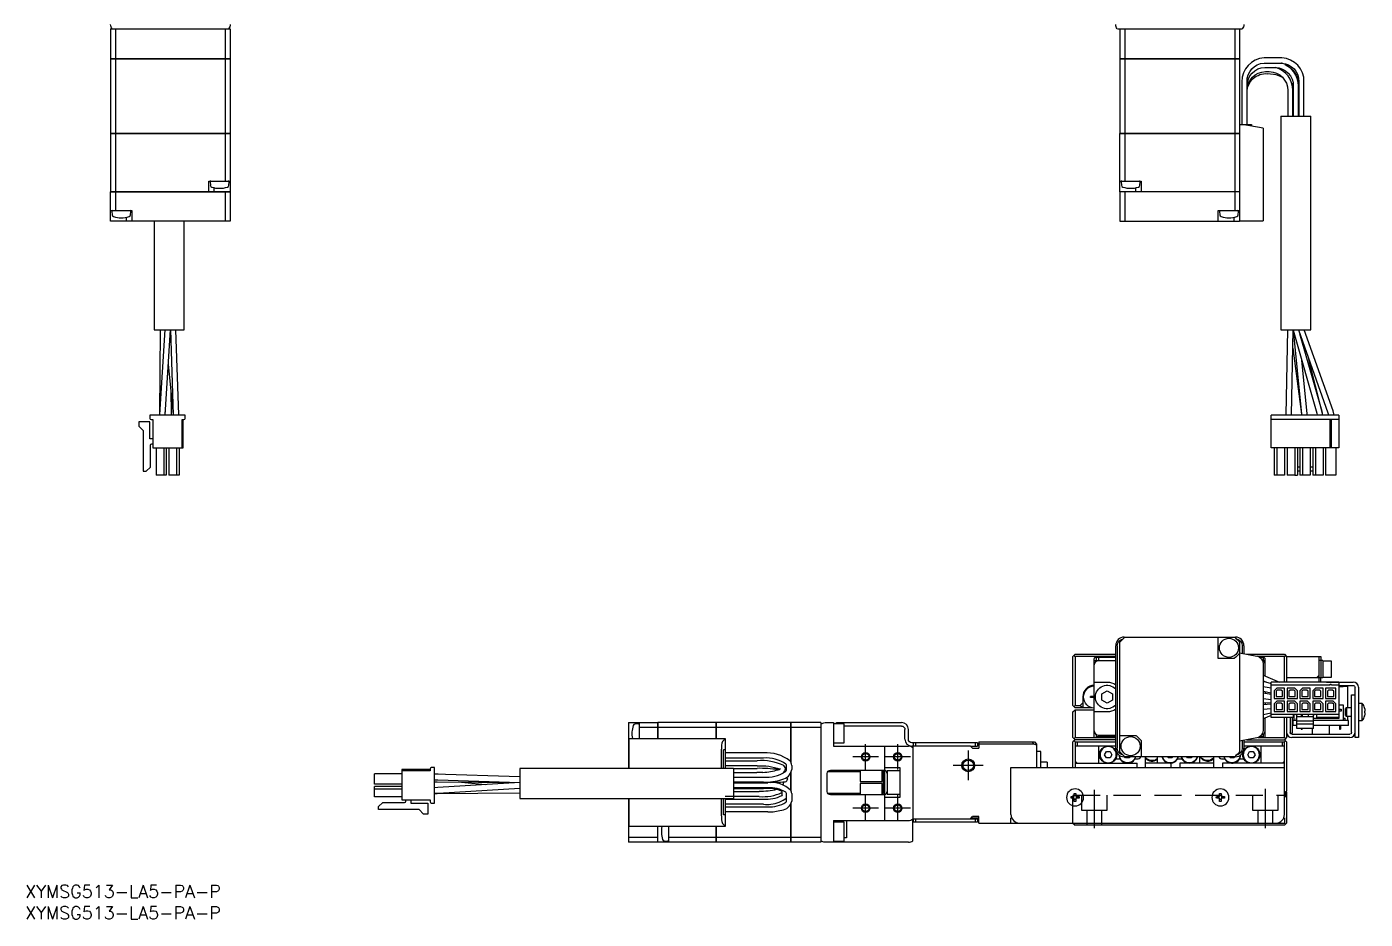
# Model space of a CAD drawing. Extents: x 0 to 695, y -8 to 408.
# Drawn here: x 0.4 to 313.6, y -8 to 200.8 of the extents above; entities that cross this region are included whole.
import ezdxf

# ---------------------------------------------------------------- set-up
doc = ezdxf.new("R2010")
doc.units = 0
doc.header["$LTSCALE"] = 0.5
doc.linetypes.add('CENTER', pattern=[50.8, 31.75, -6.35, 6.35, -6.35])
doc.linetypes.add('DASHED', pattern=[19.05, 12.7, -6.35])
for name, color, linetype in [('MSM_CENTER', 1, 'CENTER'), ('MSM_CONTINUOUS', 7, 'CONTINUOUS'), ('MSM_DASHED', 4, 'DASHED'), ('MSM_NARROW', 5, 'CONTINUOUS'), ('MSM_PART_NUMBER', 7, 'CONTINUOUS')]:
    doc.layers.add(name, color=color, linetype=linetype)
doc.styles.get("Standard").update_dxf_attribs({"font": 'txt.shx', "height": 1, "bigfont": 'bigfont.shx'})

msp = doc.modelspace()

# ---------------------------------------------------------------- linework, layer by layer
at = {"layer": 'MSM_CENTER'}
for p, q in [((196.67, 27), (196.67, 33)), ((204.17, 27), (204.17, 33)), ((220.67, 31.5), (220.67, 24.5)), ((199.67, 30), (193.67, 30)), ((207.17, 30), (201.17, 30)), ((224.17, 28), (217.17, 28)), ((250.17, 22.3), (250.17, 13.3)), ((290.17, 22.5), (290.17, 13.3)), ((196.67, 15), (196.67, 21)), ((204.17, 15), (204.17, 21)), ((199.67, 18), (193.67, 18)), ((207.17, 18), (201.17, 18))]:
    msp.add_line(p, q, dxfattribs=at)
at = {"layer": 'MSM_CONTINUOUS'}
for p, q in [((20, 200.32), (20, 193.33)), ((20, 200.32), (48, 200.32)), ((21.15, 200.32), (21.15, 193.33)), ((46.84, 200.32), (46.84, 193.33)), ((48, 200.32), (48, 193.33)), ((255.56, 200.32), (284.79, 200.32)), ((256.17, 200.32), (256.17, 193.33)), ((257.33, 200.32), (257.33, 193.33)), ((283.02, 200.32), (283.02, 193.33)), ((284.17, 200.32), (284.17, 193.33)), ((20, 193.33), (48, 193.33)), ((20, 193.32), (20, 175.83)), ((48, 193.32), (20, 193.32)), ((20.01, 193.32), (20.01, 193.33)), ((21.15, 193.32), (21.15, 175.83)), ((21.16, 193.32), (21.16, 193.33)), ((46.83, 193.32), (46.83, 193.33)), ((46.84, 193.32), (46.84, 175.83)), ((47.99, 193.32), (47.99, 193.33)), ((48, 193.32), (48, 175.83)), ((256.17, 193.33), (284.17, 193.33)), ((256.17, 193.32), (256.17, 175.83)), ((284.17, 193.32), (256.17, 193.32)), ((256.18, 193.32), (256.18, 193.33)), ((257.33, 193.32), (257.33, 175.83)), ((257.34, 193.32), (257.34, 193.33)), ((283.01, 193.32), (283.01, 193.33)), ((283.02, 193.32), (283.02, 175.83)), ((284.16, 193.32), (284.16, 193.33)), ((284.17, 193.32), (284.17, 155.32)), ((294.02, 193.52), (289.93, 193.52)), ((289.93, 192.32), (294.02, 192.32)), ((290.08, 191.32), (292.56, 191.32)), ((294.02, 192.31), (293.98, 192.32)), ((284.72, 187.92), (284.72, 177.92)), ((285.92, 177.92), (285.92, 187.92)), ((290.23, 190.32), (291.11, 190.32)), ((290.69, 189.85), (292.07, 189.72)), ((298.02, 187.92), (298.02, 179.92)), ((299.22, 179.92), (299.22, 187.92)), ((285.92, 185.44), (285.93, 185.68)), ((295.42, 185.92), (295.42, 179.92)), ((296.57, 187.63), (296.56, 187.66)), ((296.56, 187.66), (296.57, 187.63)), ((296.62, 186.92), (296.57, 187.63)), ((296.57, 187.63), (296.72, 186.42)), ((296.62, 179.92), (296.62, 186.92)), ((296.72, 186.92), (296.72, 179.92)), ((297.92, 179.92), (297.92, 186.92)), ((293.82, 179.92), (300.82, 179.92)), ((293.82, 179.92), (293.82, 129.92)), ((300.82, 129.92), (300.82, 179.92)), ((20, 175.83), (48, 175.83)), ((20, 175.82), (20, 162.22)), ((48, 175.82), (20, 175.82)), ((20.01, 175.82), (20.01, 175.83)), ((21.15, 175.82), (21.15, 162.22)), ((21.16, 175.82), (21.16, 175.83)), ((46.83, 175.82), (46.83, 175.83)), ((46.84, 175.82), (46.84, 164.72)), ((47.99, 175.82), (47.99, 175.83)), ((48, 175.82), (48, 162.22)), ((256.17, 175.83), (284.17, 175.83)), ((284.17, 175.82), (256.17, 175.82)), ((256.17, 162.22), (256.17, 175.82)), ((256.18, 175.82), (256.18, 175.83)), ((257.33, 175.82), (257.33, 164.72)), ((257.34, 175.82), (257.34, 175.83)), ((283.01, 175.82), (283.01, 175.83)), ((283.02, 175.82), (283.02, 162.22)), ((284.16, 175.82), (284.16, 175.83)), ((284.17, 177.92), (286.97, 177.92)), ((289.67, 177.06), (284.77, 177.92)), ((286.97, 177.92), (286.97, 177.53)), ((289.67, 177.06), (289.67, 155.42)), ((43, 164.72), (48, 164.72)), ((43, 162.22), (43, 164.72)), ((43.27, 164.5), (43.34, 163.74)), ((44.25, 162.22), (44.25, 163.15)), ((47.66, 163.74), (47.73, 164.5)), ((256.17, 164.72), (261.17, 164.72)), ((256.44, 164.5), (256.51, 163.74)), ((259.92, 162.22), (259.92, 163.15)), ((260.84, 163.74), (260.9, 164.5)), ((261.17, 164.72), (261.17, 162.22)), ((20, 162.22), (48, 162.22)), ((48, 162.21), (20, 162.21)), ((20, 155.32), (20, 162.21)), ((20.01, 162.22), (20.01, 162.21)), ((21.15, 162.21), (21.15, 157.82)), ((21.16, 162.22), (21.16, 162.21)), ((46.83, 162.22), (46.83, 162.21)), ((46.84, 162.21), (46.84, 155.32)), ((47.99, 162.22), (47.99, 162.21)), ((48, 162.21), (48, 155.32)), ((284.17, 162.22), (256.17, 162.22)), ((256.17, 162.21), (256.17, 155.32)), ((284.17, 162.21), (256.17, 162.21)), ((256.18, 162.22), (256.18, 162.21)), ((257.33, 162.21), (257.33, 155.32)), ((257.34, 162.22), (257.34, 162.21)), ((283.01, 162.22), (283.01, 162.21)), ((283.02, 162.21), (283.02, 157.82)), ((284.16, 162.22), (284.16, 162.21)), ((20, 157.82), (25, 157.82)), ((20.27, 157.61), (20.34, 156.85)), ((24.66, 156.85), (24.73, 157.61)), ((25, 157.82), (25, 155.32)), ((279.17, 157.82), (284.17, 157.82)), ((279.17, 155.32), (279.17, 157.82)), ((279.44, 157.61), (279.51, 156.85)), ((283.84, 156.85), (283.9, 157.61)), ((48, 155.32), (20, 155.32)), ((23.75, 155.32), (23.75, 156.26)), ((30.23, 155.32), (30.23, 129.92)), ((37.23, 129.92), (37.23, 155.32)), ((256.17, 155.32), (284.17, 155.32)), ((282.92, 155.32), (282.92, 156.26)), ((284.17, 155.42), (289.67, 155.42)), ((30.23, 129.92), (37.23, 129.92)), ((31.6, 129.92), (31.45, 110.25)), ((32.7, 129.92), (31.46, 110.12)), ((32.76, 110.04), (34, 129.9)), ((34, 129.92), (34.65, 109.99)), ((35.94, 110.04), (35.3, 129.92)), ((293.82, 129.92), (300.82, 129.92)), ((295.37, 129.92), (294.98, 110.03)), ((296.28, 110), (296.67, 129.92)), ((296.67, 129.84), (302.21, 110.41)), ((296.68, 129.8), (298.64, 110.2)), ((297.93, 129.92), (304.82, 110.52)), ((303.46, 110.77), (298.27, 128.98)), ((306.05, 110.95), (299.31, 129.92)), ((296.59, 125.62), (298.64, 110.16)), ((299.94, 110.33), (298.7, 122.74)), ((303.5, 110.68), (300.39, 122.99)), ((33.49, 121.77), (34.62, 110.2)), ((34.11, 115.44), (34.14, 110.59)), ((29.19, 109.92), (29.19, 109.2)), ((37.47, 109.92), (29.19, 109.92)), ((31.45, 110.25), (31.45, 109.92)), ((31.46, 110.12), (31.45, 109.92)), ((32.75, 109.92), (32.76, 110.04)), ((32.76, 109.92), (32.8, 110.7)), ((34.14, 110.59), (34.15, 109.92)), ((34.62, 110.2), (34.64, 109.92)), ((34.65, 109.99), (34.65, 109.92)), ((35.95, 109.92), (35.94, 110.04)), ((37.47, 109.2), (37.47, 109.92)), ((307.42, 109.92), (291.57, 109.92)), ((291.57, 102.27), (291.57, 109.92)), ((294.98, 110.03), (294.97, 109.92)), ((296.27, 109.92), (296.28, 110.07)), ((296.27, 109.92), (296.28, 110)), ((298.64, 110.2), (298.66, 109.92)), ((299.97, 109.92), (299.94, 110.33)), ((302.21, 110.41), (302.32, 109.92)), ((303.63, 109.92), (303.46, 110.77)), ((303.64, 109.92), (303.5, 110.68)), ((304.82, 110.52), (304.99, 109.92)), ((304.82, 110.52), (304.99, 109.92)), ((306.31, 109.92), (306.05, 110.95)), ((307.42, 109.92), (307.42, 102.27)), ((29.15, 108.37), (26.62, 108.37)), ((26.62, 108.37), (26.62, 107.37)), ((26.62, 107.37), (27.64, 106.35)), ((29.15, 104.52), (29.15, 108.37)), ((29.49, 108.9), (29.9, 108.9)), ((29.9, 108.9), (29.9, 102.27)), ((36.76, 102.27), (36.76, 108.9)), ((36.76, 108.9), (37.17, 108.9)), ((37.01, 102.27), (37.01, 108.9)), ((307.42, 108.9), (291.57, 108.9)), ((305.34, 102.27), (305.34, 108.9)), ((305.64, 102.27), (305.64, 108.9)), ((27.64, 106.35), (27.64, 96.81)), ((29.9, 104.37), (29.3, 104.37)), ((29.34, 97.81), (29.34, 102.94)), ((29.62, 103.22), (29.9, 103.22)), ((29.9, 102.27), (37.01, 102.27)), ((30.63, 102.27), (30.63, 95.92)), ((32.43, 102.27), (32.43, 95.92)), ((33.03, 102.27), (33.03, 95.92)), ((33.63, 102.27), (33.63, 95.92)), ((35.43, 102.27), (35.43, 95.92)), ((36.03, 102.27), (36.03, 95.92)), ((307.42, 102.27), (291.57, 102.27)), ((292.29, 102.27), (292.29, 95.92)), ((292.89, 102.27), (292.89, 95.92)), ((294.69, 102.27), (294.69, 95.92)), ((295.29, 102.27), (295.29, 95.92)), ((297.09, 102.27), (297.09, 95.92)), ((297.69, 102.27), (297.69, 95.92)), ((298.29, 102.27), (298.29, 95.92)), ((298.89, 102.27), (298.89, 95.92)), ((300.69, 102.27), (300.69, 95.92)), ((301.29, 102.27), (301.29, 95.92)), ((301.89, 102.27), (301.89, 95.92)), ((303.69, 102.27), (303.69, 95.92)), ((304.29, 102.27), (304.29, 95.92)), ((306.69, 102.27), (306.69, 95.92)), ((28.34, 96.81), (29.34, 97.81)), ((298.29, 97.81), (297.69, 97.81)), ((301.29, 97.81), (300.69, 97.81)), ((27.64, 96.81), (28.34, 96.81)), ((33.03, 95.92), (30.63, 95.92)), ((36.03, 95.92), (33.63, 95.92)), ((292.89, 95.92), (292.29, 95.92)), ((294.69, 95.92), (292.89, 95.92)), ((297.09, 95.92), (295.29, 95.92)), ((297.09, 95.92), (297.69, 95.92)), ((298.29, 96.81), (297.69, 96.81)), ((298.89, 95.92), (298.29, 95.92)), ((300.69, 95.92), (298.89, 95.92)), ((301.29, 96.81), (300.69, 96.81)), ((301.89, 95.92), (301.29, 95.92)), ((303.69, 95.92), (301.89, 95.92)), ((306.69, 95.92), (304.29, 95.92)), ((256.17, 31.15), (256.17, 56.84)), ((257.17, 58), (283.17, 58)), ((279.17, 53), (279.17, 58)), ((284.17, 56.85), (284.17, 31.15)), ((245.67, 54), (245.17, 53.5)), ((245.17, 42), (245.17, 53.5)), ((245.67, 53.5), (245.42, 53.75)), ((245.67, 54), (255.17, 54)), ((245.67, 53.5), (245.67, 42)), ((255.17, 53.5), (245.67, 53.5)), ((250.67, 53.5), (250.17, 53)), ((250.67, 52.5), (250.67, 53.3)), ((250.67, 53.3), (255.17, 53.3)), ((251.17, 53.3), (251.17, 52.5)), ((255.17, 32), (255.17, 56)), ((255.56, 32), (255.56, 56)), ((284.17, 54.3), (288.19, 53.59)), ((284.79, 56), (284.79, 54.19)), ((285.17, 56), (285.17, 54.12)), ((285.87, 54), (294.67, 54)), ((294.67, 53.5), (288.52, 53.5)), ((288.9, 53.3), (289.67, 53.3)), ((289.17, 53.06), (289.17, 53.3)), ((290.17, 53), (289.67, 53.5)), ((289.67, 53.3), (289.67, 52.5)), ((294.67, 54), (295.17, 53.5)), ((294.92, 53.75), (294.67, 53.5)), ((294.67, 47.47), (294.67, 53.5)), ((295.17, 53.5), (303.17, 53.5)), ((295.17, 53.5), (295.17, 47.47)), ((302.67, 53.5), (302.67, 47.47)), ((303.17, 53.5), (303.17, 52.5)), ((250.17, 34.5), (250.17, 53)), ((250.17, 52.5), (251.17, 52.5)), ((251.17, 52.5), (255.17, 52.5)), ((282.92, 53), (279.17, 53)), ((289.54, 52.5), (290.17, 52.5)), ((289.67, 51.82), (289.67, 36.18)), ((290.17, 48.89), (290.17, 53)), ((303.67, 52.5), (302.67, 52.5)), ((303.17, 52.5), (303.17, 48.5)), ((303.67, 52.5), (303.67, 48.5)), ((305.67, 52.4), (303.67, 52.4)), ((305.67, 48.6), (305.67, 52.4)), ((250.17, 47.5), (253.17, 47.5)), ((289.67, 49.1), (293.52, 47.47)), ((289.67, 47.73), (291.57, 47.12)), ((289.69, 47.79), (290.31, 47.53)), ((290.17, 47.57), (290.17, 47.59)), ((307.42, 47.47), (291.57, 47.47)), ((291.57, 39.19), (291.57, 47.47)), ((303.67, 48.5), (295.17, 48.5)), ((302.67, 49), (302.17, 48.5)), ((303.17, 47.47), (303.17, 48.5)), ((303.67, 48.6), (305.67, 48.6)), ((304.47, 47.47), (304.47, 47.5)), ((304.47, 47.5), (310.77, 47.5)), ((307.42, 47.47), (307.42, 39)), ((247.47, 44), (247.47, 41.5)), ((249.27, 43.86), (249.27, 44.15)), ((250.07, 44.15), (249.27, 44.15)), ((250.07, 43.86), (249.27, 43.86)), ((249.8, 44.15), (249.8, 43.86)), ((250.13, 45), (250.17, 45)), ((250.13, 44.21), (250.13, 45)), ((250.17, 44.46), (250.13, 44.47)), ((251.92, 44.72), (253.17, 45.44)), ((251.92, 43.28), (251.92, 44.72)), ((253.17, 45.44), (254.42, 44.72)), ((254.42, 44.72), (254.42, 43.28)), ((289.67, 46.48), (291.59, 46.11)), ((291.57, 44.89), (289.67, 45.26)), ((291.57, 44.6), (289.67, 44.88)), ((290.17, 45.16), (290.17, 44.8)), ((290.17, 45), (290.22, 45)), ((290.22, 44.8), (290.22, 45)), ((305.34, 46.76), (291.57, 46.76)), ((292.89, 46.03), (292.29, 45.43)), ((292.29, 45.43), (292.29, 43.63)), ((292.96, 45.58), (292.71, 45.33)), ((292.71, 45.33), (292.71, 44.08)), ((292.71, 44.08), (294.18, 44.08)), ((294.69, 46.03), (292.89, 46.03)), ((293.93, 45.58), (292.96, 45.58)), ((294.18, 45.33), (293.93, 45.58)), ((294.18, 44.08), (294.18, 45.33)), ((294.69, 43.63), (294.69, 46.03)), ((295.29, 46.03), (295.29, 43.63)), ((297.09, 46.03), (295.29, 46.03)), ((295.96, 45.58), (295.71, 45.33)), ((295.71, 45.33), (295.71, 44.08)), ((295.71, 44.08), (297.18, 44.08)), ((296.93, 45.58), (295.96, 45.58)), ((297.18, 45.33), (296.93, 45.58)), ((297.09, 46.03), (297.69, 45.43)), ((297.18, 44.08), (297.18, 45.33)), ((297.69, 43.63), (297.69, 45.43)), ((298.89, 46.03), (298.29, 45.43)), ((298.29, 45.43), (298.29, 43.63)), ((298.96, 45.58), (298.71, 45.33)), ((298.71, 45.33), (298.71, 44.08)), ((298.71, 44.08), (300.18, 44.08)), ((300.69, 46.03), (298.89, 46.03)), ((299.93, 45.58), (298.96, 45.58)), ((300.18, 45.33), (299.93, 45.58)), ((300.18, 44.08), (300.18, 45.33)), ((300.69, 43.63), (300.69, 46.03)), ((301.89, 46.03), (301.29, 45.43)), ((301.29, 45.43), (301.29, 43.63)), ((301.96, 45.58), (301.71, 45.33)), ((301.71, 45.33), (301.71, 44.08)), ((301.71, 44.08), (303.18, 44.08)), ((303.69, 46.03), (301.89, 46.03)), ((302.93, 45.58), (301.96, 45.58)), ((303.18, 45.33), (302.93, 45.58)), ((303.18, 44.08), (303.18, 45.33)), ((303.69, 43.63), (303.69, 46.03)), ((304.29, 46.03), (304.29, 43.63)), ((306.69, 46.03), (304.29, 46.03)), ((304.96, 45.58), (304.71, 45.33)), ((304.71, 45.33), (304.71, 44.08)), ((304.71, 44.08), (306.18, 44.08)), ((305.93, 45.58), (304.96, 45.58)), ((305.34, 46.76), (305.34, 46.86)), ((305.64, 46.86), (305.64, 46.76)), ((307.42, 46.76), (305.64, 46.76)), ((306.18, 45.33), (305.93, 45.58)), ((306.18, 44.08), (306.18, 45.33)), ((306.69, 43.63), (306.69, 46.03)), ((307.42, 46.7), (310.67, 46.7)), ((307.62, 46.5), (307.42, 46.5)), ((308.42, 46.4), (307.42, 46.4)), ((307.62, 46.4), (307.62, 46.5)), ((308.42, 46.5), (308.42, 46.4)), ((308.42, 46.5), (309.42, 46.5)), ((309.42, 46.5), (309.42, 41.5)), ((310.37, 44.5), (311.17, 44.5)), ((310.37, 35.7), (310.37, 44.5)), ((311.17, 34.5), (311.17, 46.2)), ((311.97, 46.3), (311.97, 34.5)), ((245.17, 42), (245.67, 41.5)), ((245.17, 40.5), (245.67, 41)), ((245.42, 41.75), (245.67, 42)), ((245.67, 42), (246.87, 42)), ((249.56, 41.5), (245.67, 41.5)), ((245.67, 41), (245.67, 34.5)), ((245.67, 41), (250.17, 41)), ((247.47, 42.6), (246.87, 42)), ((246.87, 42), (247.47, 41.58)), ((250.13, 43), (250.13, 43.8)), ((250.17, 43.54), (250.13, 43.53)), ((250.13, 43), (250.17, 43)), ((253.17, 42.56), (251.92, 43.28)), ((254.42, 43.28), (253.17, 42.56)), ((289.67, 43.66), (291.57, 43.39)), ((291.57, 42.63), (289.67, 42.59)), ((289.67, 42.27), (291.57, 42.43)), ((291.57, 41.22), (289.67, 41.06)), ((290.17, 42.6), (290.17, 42.31)), ((292.29, 43.63), (294.69, 43.63)), ((292.29, 42.43), (292.89, 43.03)), ((292.29, 42.43), (292.29, 40.63)), ((292.96, 42.58), (292.71, 42.33)), ((292.71, 42.33), (292.71, 41.08)), ((292.71, 41.08), (294.18, 41.08)), ((294.69, 43.03), (292.89, 43.03)), ((293.93, 42.58), (292.96, 42.58)), ((294.18, 42.33), (293.93, 42.58)), ((294.18, 41.08), (294.18, 42.33)), ((294.69, 40.63), (294.69, 43.03)), ((295.29, 43.63), (297.69, 43.63)), ((295.29, 43.03), (295.29, 40.63)), ((297.09, 43.03), (295.29, 43.03)), ((295.96, 42.58), (295.71, 42.33)), ((295.71, 42.33), (295.71, 41.08)), ((295.71, 41.08), (297.18, 41.08)), ((296.93, 42.58), (295.96, 42.58)), ((297.18, 42.33), (296.93, 42.58)), ((297.69, 42.43), (297.09, 43.03)), ((297.18, 41.08), (297.18, 42.33)), ((297.69, 40.63), (297.69, 42.43)), ((298.29, 43.63), (300.69, 43.63)), ((298.29, 43.03), (298.29, 40.63)), ((300.09, 43.03), (298.29, 43.03)), ((298.96, 42.58), (298.71, 42.33)), ((298.71, 42.33), (298.71, 41.08)), ((298.71, 41.08), (300.18, 41.08)), ((299.93, 42.58), (298.96, 42.58)), ((300.18, 42.33), (299.93, 42.58)), ((300.69, 42.43), (300.09, 43.03)), ((300.18, 41.08), (300.18, 42.33)), ((300.69, 40.63), (300.69, 42.43)), ((301.29, 43.63), (303.69, 43.63)), ((301.29, 43.03), (301.29, 40.63)), ((303.09, 43.03), (301.29, 43.03)), ((301.96, 42.58), (301.71, 42.33)), ((301.71, 42.33), (301.71, 41.08)), ((301.71, 41.08), (303.18, 41.08)), ((302.93, 42.58), (301.96, 42.58)), ((303.18, 42.33), (302.93, 42.58)), ((303.69, 42.43), (303.09, 43.03)), ((303.18, 41.08), (303.18, 42.33)), ((303.69, 40.63), (303.69, 42.43)), ((304.29, 43.63), (306.69, 43.63)), ((304.29, 43.03), (304.29, 40.63)), ((306.09, 43.03), (304.29, 43.03)), ((304.96, 42.58), (304.71, 42.33)), ((304.71, 42.33), (304.71, 41.08)), ((304.71, 41.08), (306.18, 41.08)), ((305.93, 42.58), (304.96, 42.58)), ((306.18, 42.33), (305.93, 42.58)), ((306.69, 42.43), (306.09, 43.03)), ((306.18, 41.08), (306.18, 42.33)), ((306.69, 40.63), (306.69, 42.43)), ((307.42, 42.2), (308.42, 42.2)), ((307.42, 41.15), (307.92, 41.15)), ((307.92, 41.15), (307.92, 40.65)), ((308.42, 42.2), (308.42, 38.5)), ((309.17, 41.5), (308.97, 41.3)), ((308.97, 39.7), (308.97, 41.3)), ((309.17, 41.5), (309.17, 39.5)), ((310.37, 41.5), (309.17, 41.5)), ((312.87, 42.5), (311.97, 42.5)), ((312.87, 38.5), (312.87, 42.5)), ((313.43, 41.43), (313.43, 41.45)), ((141.17, 38), (141.17, 27.23)), ((141.17, 38), (148.06, 38)), ((143.47, 37.73), (142.7, 37.66)), ((143.67, 38), (143.67, 34.3)), ((148.06, 34.3), (148.06, 38)), ((148.07, 37.99), (148.06, 37.99)), ((148.07, 38), (148.07, 34.3)), ((161.67, 38), (148.07, 38)), ((161.67, 34.3), (161.67, 38)), ((161.67, 37.99), (161.68, 37.99)), ((161.68, 38), (161.68, 34.3)), ((179.17, 38), (161.68, 38)), ((179.17, 28.73), (179.17, 38)), ((179.17, 37.99), (179.18, 37.99)), ((186.17, 38), (179.18, 38)), ((179.18, 38), (179.18, 28.71)), ((186.17, 38), (186.17, 10)), ((187.17, 38), (189.17, 38)), ((189.17, 38), (189.17, 32.5)), ((191.67, 37.75), (189.17, 37.75)), ((189.87, 37.75), (189.87, 38)), ((189.87, 38), (205.07, 38)), ((190.37, 38), (190.37, 37.75)), ((191.67, 33.25), (191.67, 37.75)), ((245.17, 34.5), (245.17, 40.5)), ((253.17, 40.5), (250.17, 40.5)), ((291.57, 40.25), (289.67, 39.83)), ((291.57, 39.7), (289.67, 38.9)), ((290.17, 34.5), (290.17, 39.11)), ((307.42, 39.9), (291.57, 39.9)), ((296.76, 39.19), (291.57, 39.19)), ((292.29, 40.63), (294.69, 40.63)), ((294.67, 34.5), (294.67, 39.19)), ((295.17, 39.19), (295.17, 34.5)), ((295.29, 40.63), (297.69, 40.63)), ((295.97, 39.19), (295.97, 35.7)), ((296.47, 39.19), (296.47, 35.5)), ((296.67, 37.3), (296.67, 38.5)), ((297.56, 38.5), (296.67, 38.5)), ((296.76, 39.19), (296.76, 39.9)), ((296.92, 38.5), (296.92, 39.9)), ((297.47, 38.5), (297.47, 39.05)), ((297.47, 39.05), (297.56, 39.05)), ((297.56, 36.62), (297.56, 39.65)), ((301.42, 39.34), (297.56, 39.34)), ((301.42, 38.34), (297.56, 38.34)), ((301.42, 37.64), (297.56, 37.64)), ((298.29, 40.63), (300.69, 40.63)), ((298.67, 39.34), (298.67, 39.9)), ((298.92, 39.34), (298.92, 39.9)), ((300.32, 39.34), (300.32, 39.9)), ((301.29, 40.63), (303.69, 40.63)), ((301.42, 36.62), (301.42, 39.65)), ((307.42, 39), (301.42, 39)), ((309.67, 38.5), (301.42, 38.5)), ((302.22, 39.19), (302.22, 39.9)), ((307.42, 39.19), (302.22, 39.19)), ((304.29, 40.63), (306.69, 40.63)), ((307.92, 40.65), (307.42, 40.65)), ((308.42, 39.05), (308.88, 39.05)), ((308.88, 38.5), (308.88, 39.05)), ((308.97, 39.7), (309.17, 39.5)), ((309.17, 39.5), (310.37, 39.5)), ((309.42, 39.5), (309.42, 38.5)), ((309.67, 37.3), (309.67, 38.5)), ((311.97, 38.5), (312.87, 38.5)), ((313.43, 40.7), (313.56, 40.7)), ((313.43, 40.3), (313.43, 40.7)), ((313.56, 40.3), (313.43, 40.3)), ((313.43, 39.55), (313.43, 39.57)), ((148.06, 36.85), (143.67, 36.85)), ((148.07, 36.84), (148.06, 36.84)), ((161.67, 36.85), (148.07, 36.85)), ((161.67, 36.84), (161.68, 36.84)), ((179.17, 36.85), (161.68, 36.85)), ((179.17, 36.84), (179.18, 36.84)), ((186.17, 36.85), (179.18, 36.85)), ((205.07, 37.2), (191.67, 37.2)), ((205.87, 34.1), (205.87, 36.4)), ((206.67, 34.1), (206.67, 36.4)), ((245.67, 34), (245.17, 34.5)), ((245.42, 34.25), (245.67, 34.5)), ((245.67, 34.5), (255.17, 34.5)), ((250.17, 35.5), (250.37, 35.5)), ((250.67, 34.7), (250.67, 35.23)), ((255.17, 34.7), (250.67, 34.7)), ((251.17, 35.1), (251.17, 34.7)), ((251.17, 35.1), (255.17, 35.1)), ((256.17, 35), (259.92, 35)), ((288.52, 34.5), (294.67, 34.5)), ((289.67, 34.7), (288.9, 34.7)), ((289.17, 34.7), (289.17, 34.94)), ((289.67, 35.23), (289.67, 34.7)), ((289.97, 35.5), (290.17, 35.5)), ((294.67, 34.5), (294.92, 34.25)), ((295.17, 34.5), (294.67, 34)), ((296.03, 35.5), (296.47, 35.5)), ((296.37, 35.3), (309.97, 35.3)), ((309.97, 34.5), (296.37, 34.5)), ((297.56, 37.3), (296.67, 37.3)), ((301.42, 36.62), (297.56, 36.62)), ((298.55, 36.62), (298.55, 36.5)), ((298.55, 36.5), (298.8, 36.5)), ((298.8, 36.62), (298.8, 36.5)), ((301.17, 36.62), (301.17, 35.3)), ((309.67, 37.3), (301.42, 37.3)), ((305.17, 35.3), (305.17, 37.3)), ((307.55, 37.3), (307.55, 36.5)), ((307.55, 36.5), (307.8, 36.5)), ((307.8, 37.3), (307.8, 36.5)), ((311.97, 34.5), (311.17, 34.5)), ((141.27, 34.25), (141.17, 34.25)), ((141.27, 34.3), (141.27, 27.23)), ((141.27, 34.3), (163.77, 34.3)), ((162.91, 27.23), (162.91, 31.82)), ((163.17, 33.59), (163.77, 34.19)), ((163.39, 27.23), (163.39, 31.6)), ((163.77, 31.6), (163.39, 31.6)), ((163.77, 34.3), (163.77, 27.23)), ((189.17, 33.25), (191.67, 33.25)), ((189.17, 32.5), (206.67, 32.5)), ((201.17, 26.87), (201.17, 32.5)), ((222.87, 33.3), (207.47, 33.3)), ((221.17, 32.5), (207.47, 32.5)), ((207.67, 32.5), (207.67, 15.5)), ((207.87, 32.5), (207.87, 33.3)), ((208.37, 33.3), (208.37, 32.5)), ((221.17, 32.5), (222.87, 32.5)), ((221.67, 32), (221.17, 32.5)), ((221.67, 32), (223.17, 32)), ((222.37, 32.5), (222.37, 33.3)), ((222.87, 33.3), (222.87, 32.5)), ((223.17, 33.5), (223.17, 32)), ((223.17, 33.5), (236.17, 33.5)), ((236.06, 33), (223.17, 33)), ((236.06, 33), (235.56, 33.5)), ((236.67, 32.69), (236.06, 33)), ((236.17, 33.5), (236.67, 33)), ((236.67, 33), (236.67, 27.5)), ((245.67, 34), (245.17, 33.5)), ((245.17, 27.5), (245.17, 33.5)), ((245.67, 33.5), (245.42, 33.75)), ((255.17, 34), (245.67, 34)), ((245.67, 33.5), (255.17, 33.5)), ((245.67, 33.5), (245.67, 27.5)), ((255.17, 32.5), (245.67, 32.5)), ((246.17, 33.5), (246.17, 32.5)), ((251.17, 32.5), (251.17, 28.5)), ((255.24, 31.5), (255.16, 31.5)), ((261.17, 33.75), (261.17, 30)), ((288.19, 34.41), (284.17, 33.7)), ((284.79, 33.81), (284.79, 32)), ((285.19, 31.5), (285.11, 31.5)), ((285.17, 33.88), (285.17, 32)), ((285.17, 33.5), (294.67, 33.5)), ((294.67, 32.5), (285.17, 32.5)), ((285.87, 34), (294.67, 34)), ((289.17, 32.5), (289.17, 28.5)), ((294.17, 32.5), (294.17, 33.5)), ((295.17, 33.5), (294.67, 34)), ((294.92, 33.75), (294.67, 33.5)), ((294.67, 16.5), (294.67, 33.5)), ((295.17, 33.5), (295.17, 22)), ((172.77, 30.9), (163.77, 30.9)), ((172.77, 29.7), (163.77, 29.7)), ((163.77, 29.1), (171.29, 29.1)), ((237.67, 31.25), (236.67, 31.25)), ((237.67, 27.5), (237.67, 31.25)), ((239.17, 28.75), (237.67, 28.75)), ((239.17, 28.75), (239.17, 27.5)), ((246.17, 28.5), (245.67, 29)), ((245.67, 28.5), (260.17, 28.5)), ((252.56, 30.5), (252.99, 31.25)), ((252.99, 29.75), (252.56, 30.5)), ((252.99, 31.25), (253.86, 31.25)), ((253.86, 29.75), (252.99, 29.75)), ((253.86, 31.25), (254.29, 30.5)), ((254.29, 30.5), (253.86, 29.75)), ((255.16, 29.5), (256.19, 29.5)), ((283.17, 30), (257.17, 30)), ((257.49, 29.75), (257.35, 30)), ((258.36, 29.75), (257.49, 29.75)), ((258.5, 30), (258.36, 29.75)), ((259.66, 29.5), (260.17, 29.5)), ((260.17, 27.5), (260.17, 28.5)), ((262.17, 27.5), (262.17, 30)), ((268.17, 28.5), (262.17, 28.5)), ((264.87, 30), (264.87, 28.5)), ((267.49, 29.75), (267.35, 30)), ((268.36, 29.75), (267.49, 29.75)), ((268.17, 27.5), (268.17, 28.5)), ((268.5, 30), (268.36, 29.75)), ((269.66, 29.5), (270.69, 29.5)), ((270.17, 28.5), (270.17, 27.5)), ((278.17, 28.5), (270.17, 28.5)), ((271.99, 29.75), (271.85, 30)), ((272.86, 29.75), (271.99, 29.75)), ((273, 30), (272.86, 29.75)), ((274.87, 28.5), (274.87, 30)), ((278.17, 27.5), (278.17, 30)), ((280.17, 29.5), (280.69, 29.5)), ((280.17, 28.5), (280.17, 27.5)), ((294.67, 28.5), (280.17, 28.5)), ((281.99, 29.75), (281.85, 30)), ((282.86, 29.75), (281.99, 29.75)), ((283, 30), (282.86, 29.75)), ((284.16, 29.5), (285.19, 29.5)), ((286.06, 30.5), (286.49, 31.25)), ((286.49, 29.75), (286.06, 30.5)), ((286.49, 31.25), (287.36, 31.25)), ((287.36, 29.75), (286.49, 29.75)), ((287.36, 31.25), (287.79, 30.5)), ((287.79, 30.5), (287.36, 29.75)), ((294.67, 29), (294.17, 28.5)), ((81.77, 23.63), (81.77, 26.03)), ((88.12, 26.03), (81.77, 26.03)), ((88.12, 27.01), (88.12, 19.9)), ((94.75, 27.01), (88.12, 27.01)), ((94.75, 26.76), (88.12, 26.76)), ((94.75, 27.17), (94.75, 26.76)), ((95.77, 27.47), (95.05, 27.47)), ((95.77, 19.19), (95.77, 27.47)), ((95.89, 25.94), (95.77, 25.95)), ((96.61, 25.92), (95.77, 25.94)), ((115.77, 25.3), (95.89, 25.94)), ((115.77, 27.23), (115.77, 20.23)), ((165.77, 27.23), (115.77, 27.23)), ((171.29, 27.9), (163.77, 27.9)), ((165.77, 27.3), (171.32, 27.3)), ((165.77, 27.23), (165.77, 20.23)), ((165.77, 26.35), (171.22, 26.35)), ((165.77, 25.25), (172.77, 25.25)), ((171.19, 26.35), (171.24, 26.35)), ((176.65, 27.17), (176.71, 27.33)), ((177.84, 26.92), (177.77, 26.72)), ((177.85, 26.96), (177.84, 26.92)), ((178.17, 26.98), (178.17, 27.95)), ((178.21, 25.17), (178.34, 24.99)), ((179.17, 26.32), (179.17, 22.12)), ((179.18, 22.1), (179.18, 26.35)), ((179.37, 27.95), (179.37, 27)), ((187.67, 21.9), (187.67, 26.1)), ((195.37, 26.5), (187.78, 26.5)), ((188.47, 26.9), (200.87, 26.9)), ((195.37, 26.9), (195.37, 24.25)), ((200.57, 24.25), (200.57, 26.9)), ((200.87, 26.5), (200.57, 26.5)), ((200.87, 21.5), (200.87, 26.5)), ((201.07, 26.3), (200.87, 26.5)), ((201.07, 26.88), (201.07, 21.12)), ((201.08, 26.87), (201.17, 26.84)), ((201.17, 26.87), (201.08, 26.87)), ((201.17, 27.5), (204.67, 27.5)), ((201.67, 26.75), (201.67, 21.25)), ((204.67, 26.75), (201.67, 26.75)), ((204.67, 27.5), (204.67, 20.5)), ((230.67, 16.5), (230.67, 27.5)), ((230.67, 27.5), (294.67, 27.5)), ((88.12, 23.63), (81.77, 23.63)), ((81.77, 20.63), (81.77, 23.03)), ((88.12, 23.03), (81.77, 23.03)), ((88.12, 22.43), (81.77, 22.43)), ((95.77, 24.64), (96.57, 24.62)), ((95.77, 24.15), (96.44, 24.14)), ((96.55, 22.8), (95.77, 22.76)), ((96.44, 24.14), (115.76, 24)), ((115.76, 24), (96.55, 22.8)), ((96.57, 24.62), (115.77, 24)), ((96.64, 21.5), (115.77, 22.7)), ((101.3, 24.11), (107.62, 23.49)), ((172.77, 24.05), (165.77, 24.05)), ((165.77, 23.95), (173.77, 23.95)), ((173.77, 22.75), (165.77, 22.75)), ((172.77, 22.5), (165.77, 22.5)), ((174.83, 22.57), (172.77, 22.5)), ((177.37, 23.64), (177.32, 23.41)), ((177.37, 24.13), (177.37, 24.08)), ((177.37, 24.08), (177.37, 23.67)), ((177.37, 23.67), (177.37, 23.64)), ((178.34, 24.99), (178.37, 24.79)), ((195.37, 24.25), (200.57, 24.25)), ((200.57, 23.75), (195.37, 23.75)), ((195.37, 23.75), (195.37, 21.1)), ((200.57, 21.1), (200.57, 23.75)), ((294.67, 22), (294.92, 21.75)), ((294.67, 21.5), (295.17, 22)), ((88.12, 20.63), (81.77, 20.63)), ((82.66, 18.34), (83.66, 19.34)), ((83.66, 19.34), (88.79, 19.34)), ((88.12, 19.9), (94.75, 19.9)), ((89.07, 19.62), (89.07, 19.9)), ((90.22, 19.9), (90.22, 19.3)), ((90.37, 19.15), (94.22, 19.15)), ((94.22, 19.15), (94.22, 16.62)), ((94.75, 19.9), (94.75, 19.49)), ((95.05, 19.19), (95.77, 19.19)), ((95.77, 21.46), (96.64, 21.5)), ((95.77, 21.45), (96.38, 21.45)), ((95.77, 21.45), (96.11, 21.45)), ((96.11, 21.45), (115.77, 21.6)), ((115.77, 20.23), (165.77, 20.23)), ((141.17, 20.23), (141.17, 10)), ((141.27, 20.23), (141.27, 13.7)), ((162.91, 16.18), (162.91, 20.23)), ((163.39, 16.4), (163.39, 20.23)), ((171.77, 20.7), (163.77, 20.7)), ((163.77, 20.23), (163.77, 13.7)), ((163.77, 20.1), (172.77, 20.1)), ((172.77, 18.9), (163.77, 18.9)), ((165.77, 21.9), (171.77, 21.9)), ((177.17, 21.06), (177.17, 21.79)), ((178.17, 19.65), (178.17, 21.4)), ((179.17, 10), (179.17, 19.03)), ((179.18, 19.05), (179.18, 10)), ((179.37, 21.4), (179.37, 19.65)), ((187.78, 21.5), (195.37, 21.5)), ((200.87, 21.1), (188.47, 21.1)), ((200.57, 21.5), (200.87, 21.5)), ((200.87, 21.5), (201.07, 21.7)), ((201.16, 21.15), (201.08, 21.13)), ((201.17, 21.13), (201.08, 21.13)), ((201.17, 15.1), (201.17, 21.13)), ((204.67, 20.5), (201.17, 20.5)), ((201.67, 21.25), (204.67, 21.25)), ((244.74, 20.7), (245.47, 20.7)), ((245.47, 20.3), (244.74, 20.3)), ((245.47, 20.7), (245.47, 21.43)), ((245.47, 19.57), (245.47, 20.3)), ((245.87, 21.43), (245.87, 20.7)), ((245.87, 20.7), (246.6, 20.7)), ((245.87, 20.3), (245.87, 19.57)), ((246.6, 20.3), (245.87, 20.3)), ((278.74, 20.7), (279.47, 20.7)), ((279.47, 20.3), (278.74, 20.3)), ((279.47, 20.7), (279.47, 21.43)), ((279.47, 19.57), (279.47, 20.3)), ((279.87, 21.43), (279.87, 20.7)), ((279.87, 20.7), (280.6, 20.7)), ((279.87, 20.3), (279.87, 19.57)), ((280.6, 20.3), (279.87, 20.3)), ((294.67, 21.4), (294.77, 21.4)), ((295.17, 21.2), (294.67, 21.2)), ((294.67, 20.5), (295.17, 21)), ((294.67, 21), (295.17, 21)), ((295.07, 21.9), (295.07, 21.7)), ((295.07, 21.8), (295.17, 21.7)), ((295.17, 21.7), (295.17, 14.5)), ((82.66, 17.64), (82.66, 18.34)), ((92.2, 17.64), (82.66, 17.64)), ((93.22, 16.62), (92.2, 17.64)), ((94.22, 16.62), (93.22, 16.62)), ((163.77, 16.4), (163.39, 16.4)), ((163.77, 18.3), (173.77, 18.3)), ((173.77, 17.1), (163.77, 17.1)), ((221.17, 15.5), (221.67, 16)), ((221.42, 15.75), (223.17, 15.75)), ((223.17, 16), (221.67, 16)), ((223.17, 14.5), (223.17, 16)), ((230.67, 14.5), (230.67, 15.7)), ((294.67, 15.7), (294.67, 14.5)), ((163.77, 13.7), (141.27, 13.7)), ((148.06, 10), (148.06, 13.7)), ((148.07, 10), (148.07, 13.7)), ((150.57, 13.7), (150.57, 10)), ((161.67, 10), (161.67, 13.7)), ((161.68, 13.7), (161.68, 10)), ((163.77, 13.81), (163.17, 14.41)), ((189.17, 15.1), (206.67, 15.1)), ((189.17, 15.1), (189.17, 10)), ((191.67, 14.75), (189.17, 14.75)), ((191.67, 10.25), (191.67, 14.75)), ((192.17, 15.1), (192.17, 11.05)), ((207.67, 15.5), (222.87, 15.5)), ((207.67, 10.38), (207.67, 15.48)), ((207.87, 14.7), (207.87, 15.5)), ((222.87, 14.7), (207.87, 14.7)), ((208.37, 15.5), (208.37, 14.7)), ((222.37, 14.7), (222.37, 15.5)), ((222.87, 15.5), (222.87, 14.7)), ((223.17, 14.5), (294.67, 14.5)), ((245.17, 14.5), (245.67, 14)), ((245.67, 14.5), (245.42, 14.25)), ((294.67, 14), (245.67, 14)), ((294.92, 14.25), (294.67, 14.5)), ((294.67, 14), (295.17, 14.5)), ((148.06, 11.15), (141.17, 11.15)), ((148.06, 10), (141.17, 10)), ((148.07, 11.15), (148.06, 11.15)), ((148.07, 10.01), (148.06, 10.01)), ((161.67, 10), (148.07, 10)), ((149.59, 10.34), (150.36, 10.27)), ((161.67, 11.15), (150.57, 11.15)), ((161.67, 11.15), (161.68, 11.15)), ((161.67, 10.01), (161.68, 10.01)), ((179.17, 11.15), (161.68, 11.15)), ((179.17, 10), (161.68, 10)), ((179.17, 11.15), (179.18, 11.15)), ((179.17, 10.01), (179.18, 10.01)), ((186.17, 11.15), (179.18, 11.15)), ((186.17, 10), (179.18, 10)), ((206.67, 10), (187.17, 10)), ((189.17, 10.25), (191.67, 10.25)), ((192.17, 11.05), (191.67, 11.05))]:
    msp.add_line(p, q, dxfattribs=at)
for centre, radius in [((281.67, 55.5), 2.23), ((258.67, 32.5), 2.23), ((253.42, 30.5), 2), ((286.92, 30.5), 2), ((196.67, 30), 0.783), ((204.17, 30), 0.783), ((220.67, 28), 1.23), ((196.67, 18), 0.783), ((204.17, 18), 0.783)]:
    msp.add_circle(centre, radius, dxfattribs=at)
at = {"layer": 'MSM_CONTINUOUS', "extrusion": (0, 0, -1)}
for centre, radius in [((-253.42, 30.5), 1.9), ((-286.92, 30.5), 1.9), ((-245.67, 20.5), 2), ((-279.67, 20.5), 2)]:
    msp.add_circle(centre, radius, dxfattribs=at)
for centre, radius, start, end in [((-21.5, 201.32), 1.5, 318.1897, 0), ((-46.5, 201.32), 1.5, 180, 221.8103), ((-256.67, 201.32), 1.5, 318.1897, 0), ((-283.67, 201.32), 1.5, 180, 221.8103), ((-290.14, 188.11), 4.22, 357.4296, 87.1458), ((-290.21, 187.04), 4.29, 358.4433, 88.358), ((-292.44, 187.03), 4.29, 91.6879, 181.5108), ((-293.81, 188.1), 4.22, 92.931, 182.4936), ((-292.58, 187.03), 5.45, 113.9954, 178.8909), ((-290.28, 185.96), 4.36, 359.4143, 89.4108), ((-290.31, 185.47), 4.39, 359.8692, 94.9179), ((-291.07, 185.96), 4.36, 90.6063, 180.5686), ((-291.69, 185.37), 4.37, 95.0458, 127.0419), ((-29.3, 104.52), 0.15, 270, 0), ((-29.62, 102.94), 0.28, 0, 90), ((-257.17, 56), 1.62, 0, 80.2833), ((-270.17, 44), 19, 42.5364, 47.4636), ((-270.17, 44), 19, 132.5364, 137.4626), ((-283.17, 56), 1.62, 99.7264, 180), ((-270.13, 67.05), 19, 222.3336, 227.6664), ((-287.87, 51.82), 1.8, 100, 180), ((-253.17, 44), 3.5, 90, 124.8499), ((-305.49, 46.86), 0.15, 0, 180), ((-250.27, 44), 2.6, 272.2042, 87.7958), ((-250.07, 44.21), 0.06, 180, 270), ((-250.07, 43.8), 0.06, 90, 180), ((-253.17, 44), 2.75, 223.3418, 136.6582), ((-287.17, 44), 2.75, 155.38, 161.7789), ((-310.67, 46.2), 0.5, 90, 180), ((-253.17, 44), 3.5, 235.1501, 270), ((-187.17, 36.5), 1.5, 48.1897, 90), ((-297.31, 39.65), 0.25, 90, 180), ((-301.67, 39.65), 0.25, 0, 90), ((-205.07, 36.4), 0.8, 90, 180), ((-247.13, 20.95), 19, 132.3336, 137.6664), ((-287.87, 36.18), 1.8, 180, 260), ((-296.37, 35.7), 0.4, 270, 0), ((-309.97, 35.7), 0.4, 180, 270), ((-207.47, 34.1), 0.8, 270, 0), ((-257.17, 32), 1.62, 279.7266, 0), ((-283.17, 32), 1.62, 180, 260.2637), ((-257.92, 30.5), 1.9, 195.2576, 355.7768), ((-270.17, 44), 19, 312.5374, 317.4636), ((-263.67, 31), 1.9, 230.8333, 322.1364), ((-267.92, 30.5), 1.9, 195.2576, 344.7425), ((-272.42, 30.5), 1.9, 195.2576, 344.7425), ((-276.67, 31), 1.9, 217.8636, 328.2431), ((-282.42, 30.5), 1.9, 184.2233, 344.7425), ((-270.17, 44), 19, 222.5374, 227.4626), ((-171.98, 51.62), 25.29, 268.5191, 271.6777), ((-172.06, 14.14), 13.78, 86.7908, 109.3093), ((-188.47, 26.1), 0.8, 0, 90), ((-200.87, 26.1), 0.8, 90, 105.1266), ((-172.2, 37.69), 15.8, 256.5872, 271.5576), ((-173.25, 10.56), 13.5, 87.9949, 95.1375), ((-188.47, 21.9), 0.8, 270, 0), ((-200.87, 21.9), 0.8, 254.8734, 270), ((-245.67, 20.5), 0.95, 347.8468, 12.1532), ((-245.67, 20.5), 0.95, 77.8468, 102.1532), ((-245.67, 20.5), 0.95, 257.8468, 282.1532), ((-245.67, 20.5), 0.95, 167.8468, 192.1532), ((-279.67, 20.5), 0.95, 347.8468, 12.1532), ((-279.67, 20.5), 0.95, 77.8468, 102.1532), ((-279.67, 20.5), 0.95, 257.8468, 282.1532), ((-279.67, 20.5), 0.95, 167.8468, 192.1532), ((-187.17, 11.5), 1.5, 270, 311.8103)]:
    msp.add_arc(centre, radius, start, end, dxfattribs=at)
at = {"layer": 'MSM_CONTINUOUS'}
for centre, radius, start, end in [((290.13, 188.11), 5.41, 92.1863, 182.0343), ((291.04, 185.95), 5.59, 359.7079, 74.0346), ((293.82, 188.12), 5.41, 357.9067, 87.8727), ((292.36, 187), 5.57, 359.2277, 72.6191), ((43.47, 164.52), 0.2, 90, 185), ((43.83, 163.78), 0.5, 185, 252.3708), ((45.5, 169.02), 6, 252.3708, 287.6292), ((47.17, 163.78), 0.5, 287.6292, 355), ((47.53, 164.52), 0.2, 355, 90), ((256.64, 164.52), 0.2, 90, 185), ((257.01, 163.78), 0.5, 185, 252.3708), ((258.67, 169.02), 6, 252.3708, 287.6292), ((260.34, 163.78), 0.5, 287.6292, 355), ((260.71, 164.52), 0.2, 355, 90), ((20.47, 157.63), 0.2, 108.1949, 185), ((20.83, 156.89), 0.5, 185, 252.3708), ((24.17, 156.89), 0.5, 287.6292, 355), ((24.53, 157.63), 0.2, 355, 71.8051), ((279.64, 157.63), 0.2, 108.1949, 185), ((280.01, 156.89), 0.5, 185, 252.3708), ((283.34, 156.89), 0.5, 287.6292, 355), ((283.71, 157.63), 0.2, 355, 71.8051), ((22.5, 162.13), 6, 252.3708, 287.6292), ((281.67, 162.13), 6, 252.3708, 287.6292), ((29.49, 109.2), 0.3, 180, 270), ((37.17, 109.2), 0.3, 270, 360), ((257.17, 56), 2, 90, 180), ((283.17, 56), 2, 0, 90), ((251.17, 51.5), 1, 90, 180), ((289.17, 51.5), 1, 0, 66.553), ((310.77, 46.3), 1.2, 0, 90), ((250.27, 44), 2.8, 92.0467, 180), ((310.37, 40.5), 3.2, 17.27, 38.6822), ((310.37, 40.5), 3.19, 3.5904, 16.9053), ((142.74, 37.17), 0.5, 95, 162.3708), ((143.48, 37.53), 0.2, 18.1949, 95), ((205.07, 36.4), 1.6, 0, 90), ((310.37, 40.5), 3.2, 321.3178, 342.73), ((310.37, 40.5), 3.19, 343.0947, 356.4096), ((147.98, 35.5), 6, 162.3708, 191.537), ((251.17, 36.1), 1, 180, 270), ((289.17, 36.1), 1, 278.5151, 0), ((296.37, 35.7), 1.2, 180, 270), ((309.97, 35.7), 1.2, 270, 0), ((167.55, 32.04), 4.64, 160.4546, 182.713), ((207.47, 34.1), 1.6, 180, 270), ((206.67, 31), 1.5, 48.1897, 90), ((257.17, 32), 2, 180, 270), ((283.17, 32), 2, 270, 0), ((172.21, 16.4), 12.73, 65.3814, 94.1546), ((173.53, 22.19), 8.74, 51.6765, 94.9803), ((173.52, 22.01), 7.72, 54.3313, 95.5619), ((177.56, 27.88), 0.622, 6.9392, 41.0969), ((177.65, 27.92), 1.72, 1.1046, 40.9976), ((257.92, 30.5), 2, 181.777, 345.5225), ((260.17, 30.5), 1, 270, 329.9999), ((263.67, 31), 2, 221.4096, 306.8699), ((267.92, 30.5), 2, 194.4775, 345.5225), ((272.42, 30.5), 2, 194.4775, 345.5225), ((276.67, 31), 2, 210, 318.5904), ((280.17, 30.5), 1, 210.0001, 270), ((282.42, 30.5), 2, 194.4775, 358.223), ((95.05, 27.17), 0.3, 90, 180), ((171.96, 40.1), 13.77, 267.0004, 267.0016), ((172.05, 0.44), 26.87, 81.1484, 91.5762), ((171.96, 40.1), 13.77, 272.8028, 287.8241), ((173.36, 33.88), 8.65, 266.1439, 301.4476), ((176.13, 27.83), 0.846, 273.0873, 308.5311), ((176.66, 27.44), 2.75, 278.9432, 350.7276), ((176.64, 27.17), 1.21, 310.2216, 338.1544), ((176.91, 27.21), 0.978, 345.1348, 51.2961), ((177.31, 27.19), 0.889, 308.882, 346.1339), ((200.87, 26.1), 0.8, 359.9989, 68.4564), ((172.97, 36.98), 12.93, 269.1445, 288.5736), ((174.05, 94.03), 69.98, 269.4917, 273.0744), ((172.07, 8.7), 14.15, 69.6946, 83.3429), ((174.62, 17.57), 6.43, 44.963, 97.5807), ((174.25, 15.64), 7.13, 58.56, 93.8379), ((176.63, 21.38), 0.679, 37.4987, 59.8257), ((177.75, 24.77), 0.622, 275.0583, 1.8855), ((177.92, 21.38), 1.45, 0.4058, 30.4027), ((88.79, 19.62), 0.28, 270, 0), ((90.37, 19.3), 0.15, 180, 270), ((95.05, 19.49), 0.3, 180, 270), ((172.61, 31.63), 10.96, 265.615, 294.1334), ((173.3, 28.8), 8.72, 266.5414, 295.3793), ((173.64, 27.31), 8.45, 264.0847, 275.9153), ((174.28, 25.14), 6.86, 265.7338, 303.1423), ((173.71, 26.1), 7.25, 276.3701, 308.0137), ((176.82, 20.13), 2.6, 274.529, 349.4489), ((176.25, 21.89), 1.25, 309.0936, 317.7837), ((176.94, 21.85), 0.266, 304.411, 329.3913), ((177.7, 21.32), 0.476, 8.6138, 56.2676), ((177.67, 19.76), 0.517, 315.2404, 348.1418), ((200.87, 21.9), 0.8, 291.0165, 0.002), ((245.67, 20.5), 0.435, 152.6335, 207.3665), ((245.67, 20.5), 0.435, 62.6335, 117.3665), ((245.67, 20.5), 0.435, 242.6335, 297.3665), ((245.67, 20.5), 0.435, 332.6335, 27.3665), ((279.67, 20.5), 0.435, 152.6335, 207.3665), ((279.67, 20.5), 0.435, 62.6335, 117.3665), ((279.67, 20.5), 0.435, 242.6335, 297.3665), ((279.67, 20.5), 0.435, 332.6335, 27.3665), ((294.77, 21.7), 0.3, 270, 0), ((167.41, 15.94), 4.51, 176.9565, 199.8759), ((173.89, 28.49), 11.39, 269.4263, 285.9737), ((232.67, 16.5), 2, 180, 270), ((292.67, 16.5), 2, 270, 0), ((154.87, 12.5), 6, 168.463, 197.6291), ((206.67, 16.6), 1.5, 270, 311.8103), ((149.63, 10.83), 0.5, 197.6292, 265), ((150.37, 10.47), 0.2, 265, 0), ((206.67, 11.5), 1.5, 270, 311.8103)]:
    msp.add_arc(centre, radius, start, end, dxfattribs=at)
at = {"layer": 'MSM_DASHED'}
for p, q in [((245.17, 21), (294.67, 21)), ((245.17, 14.5), (245.17, 21)), ((247.17, 21), (247.17, 17.5)), ((253.17, 17.5), (253.17, 21)), ((287.17, 21), (287.17, 17.5)), ((293.17, 17.5), (293.17, 21)), ((247.17, 17.5), (253.17, 17.5)), ((248.42, 17.5), (248.42, 14)), ((251.92, 14), (251.92, 17.5)), ((287.17, 17.5), (293.17, 17.5)), ((288.42, 17.5), (288.42, 14.5)), ((291.92, 14.5), (291.92, 17.5))]:
    msp.add_line(p, q, dxfattribs=at)
at = {"layer": 'MSM_NARROW'}
for centre, radius in [((196.67, 30), 1), ((204.17, 30), 1), ((220.67, 28), 1.5), ((196.67, 18), 1), ((204.17, 18), 1)]:
    msp.add_circle(centre, radius, dxfattribs=at)

# ---------------------------------------------------------------- texts
at = {"layer": 'MSM_PART_NUMBER'}
for p in [(0, -3), (0, -8)]:
    msp.add_text('XYMSG513-LA5-PA-P', height=3, dxfattribs=at).set_placement(p)

doc.saveas('drawing.dxf')
